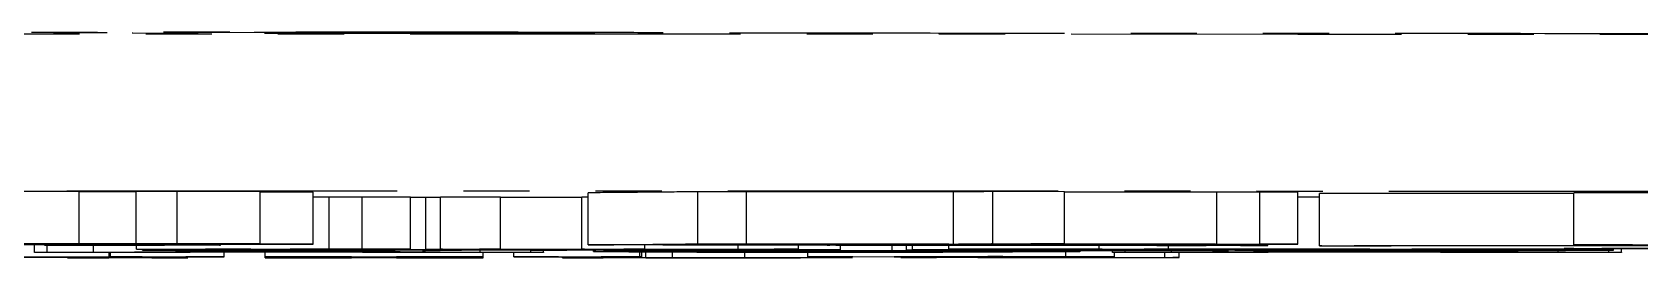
# Model space of a CAD drawing. Header units: millimetres. Extents: x 2379 to 4059, y 879 to 2067.
# Drawn here: x 3082.8 to 3113.69, y 944.52 to 948.85 of the extents above; entities that cross this region are included whole.
import ezdxf

# ---------------------------------------------------------------- set-up
doc = ezdxf.new("R2010")
doc.units = ezdxf.units.MM
doc.linetypes.add('PHANTOM', pattern=[12.7, 6.35, -1.27, 1.27, -1.27, 1.27, -1.27])

msp = doc.modelspace()

# ---------------------------------------------------------------- linework, layer by layer
at = {"color": 7, "linetype": 'PHANTOM', "lineweight": 25}
for p, q in [((3083.707, 945.793), (3082.15, 945.794)), ((3083.707, 944.793), (3083.707, 945.793)), ((3084.804, 945.789), (3083.707, 945.789)), ((3085.59, 945.792), (3084.804, 945.789)), ((3084.804, 944.789), (3084.804, 945.789)), ((3087.187, 945.789), (3085.59, 945.792)), ((3085.59, 944.792), (3085.59, 945.792)), ((3087.187, 944.789), (3087.187, 945.789)), ((3088.202, 945.782), (3087.187, 945.784)), ((3088.202, 944.782), (3088.202, 945.782)), ((3088.511, 945.684), (3088.202, 945.684)), ((3089.147, 945.686), (3088.511, 945.684)), ((3088.511, 944.684), (3088.511, 945.684)), ((3090.071, 945.684), (3089.147, 945.686)), ((3089.147, 944.686), (3089.147, 945.686)), ((3090.071, 944.684), (3090.071, 945.684)), ((3090.36, 945.677), (3090.071, 945.677)), ((3090.649, 945.681), (3090.36, 945.68)), ((3090.36, 945.68), (3090.36, 944.68)), ((3091.805, 945.685), (3090.649, 945.686)), ((3090.649, 944.686), (3090.649, 945.686)), ((3091.805, 944.685), (3091.805, 945.685)), ((3093.365, 945.68), (3091.805, 945.68)), ((3093.49, 945.688), (3093.365, 945.688)), ((3093.365, 944.688), (3093.365, 945.688)), ((3093.49, 944.769), (3093.49, 945.769)), ((3096.531, 945.787), (3095.591, 945.789)), ((3095.591, 945.789), (3095.591, 944.789)), ((3100.51, 945.785), (3096.531, 945.787)), ((3096.531, 944.787), (3096.531, 945.787)), ((3100.51, 944.785), (3100.51, 945.785)), ((3102.641, 945.79), (3101.262, 945.793)), ((3101.262, 944.793), (3101.262, 945.793)), ((3102.641, 944.79), (3102.641, 945.79)), ((3105.567, 945.782), (3102.641, 945.784)), ((3106.394, 945.784), (3105.567, 945.782)), ((3105.567, 944.782), (3105.567, 945.782)), ((3107.123, 945.781), (3106.394, 945.784)), ((3106.394, 944.784), (3106.394, 945.784)), ((3107.123, 944.781), (3107.123, 945.781)), ((3107.536, 945.685), (3107.123, 945.685)), ((3107.536, 944.754), (3107.536, 945.754)), ((3116.495, 945.763), (3112.426, 945.77)), ((3112.426, 944.77), (3112.426, 945.77)), ((3074.494, 944.778), (3086.268, 944.782)), ((3086.409, 944.782), (3080.894, 944.78)), ((3081.275, 944.775), (3084.542, 944.776)), ((3084.819, 944.775), (3081.347, 944.774)), ((3082.15, 944.794), (3083.707, 944.793)), ((3082.848, 944.627), (3082.848, 944.775)), ((3082.848, 944.626), (3082.848, 944.627)), ((3082.848, 944.627), (3083.091, 944.627)), ((3085.841, 944.626), (3082.848, 944.626)), ((3083.044, 944.766), (3083.044, 944.775)), ((3083.103, 944.765), (3083.044, 944.766)), ((3084.036, 944.784), (3083.088, 944.783)), ((3083.091, 944.627), (3083.091, 944.765)), ((3083.707, 944.793), (3083.304, 944.792)), ((3083.304, 944.792), (3083.579, 944.789)), ((3083.579, 944.789), (3083.579, 944.793)), ((3083.579, 944.789), (3084.804, 944.789)), ((3087.187, 944.789), (3083.648, 944.788)), ((3083.981, 944.629), (3083.981, 944.775)), ((3083.981, 944.629), (3087.133, 944.656)), ((3084.036, 944.784), (3084.036, 944.788)), ((3084.284, 944.54), (3084.284, 944.626)), ((3084.311, 944.541), (3084.311, 944.626)), ((3084.542, 944.776), (3084.542, 944.781)), ((3084.542, 944.776), (3085.037, 944.778)), ((3084.804, 944.789), (3085.59, 944.792)), ((3084.812, 944.684), (3084.812, 944.775)), ((3085.332, 944.683), (3084.812, 944.684)), ((3084.812, 944.684), (3088.511, 944.684)), ((3085.448, 944.768), (3084.819, 944.775)), ((3085.599, 944.637), (3084.87, 944.63)), ((3084.928, 944.666), (3084.928, 944.684)), ((3085.564, 944.664), (3084.928, 944.666)), ((3085.037, 944.778), (3085.037, 944.781)), ((3085.037, 944.778), (3086.281, 944.776)), ((3085.043, 944.676), (3085.043, 944.684)), ((3085.564, 944.675), (3085.043, 944.676)), ((3085.043, 944.676), (3087.008, 944.676)), ((3085.59, 944.792), (3087.187, 944.789)), ((3089.234, 944.637), (3085.599, 944.637)), ((3085.599, 944.627), (3085.599, 944.637)), ((3085.599, 944.627), (3085.841, 944.627)), ((3086.281, 944.776), (3085.749, 944.775)), ((3085.749, 944.775), (3086.378, 944.767)), ((3087.457, 944.653), (3085.76, 944.638)), ((3085.76, 944.638), (3089.153, 944.638)), ((3085.795, 944.778), (3086.409, 944.782)), ((3085.795, 944.778), (3085.795, 944.781)), ((3086.026, 944.778), (3085.795, 944.778)), ((3085.841, 944.627), (3085.841, 944.637)), ((3085.841, 944.627), (3085.841, 944.626)), ((3086.268, 944.782), (3086.268, 944.789)), ((3086.268, 944.782), (3086.751, 944.784)), ((3086.378, 944.767), (3086.378, 944.782)), ((3086.424, 944.766), (3086.424, 944.789)), ((3086.496, 944.54), (3086.496, 944.637)), ((3087.008, 944.684), (3086.719, 944.684)), ((3086.751, 944.784), (3086.751, 944.789)), ((3086.751, 944.784), (3088.202, 944.782)), ((3087.008, 944.676), (3086.951, 944.676)), ((3087.008, 944.676), (3087.008, 944.684)), ((3087.008, 944.667), (3087.008, 944.676)), ((3087.133, 944.656), (3088.344, 944.656)), ((3087.279, 944.54), (3087.279, 944.637)), ((3087.537, 944.653), (3087.457, 944.653)), ((3089.153, 944.638), (3087.537, 944.653)), ((3090.071, 944.684), (3087.76, 944.684)), ((3087.76, 944.684), (3087.76, 944.676)), ((3087.76, 944.676), (3088.395, 944.676)), ((3089.725, 944.676), (3087.76, 944.676)), ((3087.76, 944.676), (3087.76, 944.668)), ((3087.76, 944.668), (3089.725, 944.669)), ((3088.344, 944.656), (3088.344, 944.676)), ((3088.344, 944.656), (3091.415, 944.629)), ((3088.395, 944.676), (3088.395, 944.684)), ((3088.395, 944.676), (3088.915, 944.677)), ((3088.511, 944.684), (3089.147, 944.686)), ((3088.915, 944.677), (3088.915, 944.684)), ((3088.915, 944.677), (3089.725, 944.676)), ((3089.147, 944.686), (3090.071, 944.684)), ((3089.15, 944.627), (3089.15, 944.637)), ((3089.15, 944.626), (3089.15, 944.627)), ((3089.15, 944.627), (3089.473, 944.627)), ((3092.629, 944.626), (3089.15, 944.626)), ((3090.04, 944.629), (3089.234, 944.637)), ((3089.473, 944.627), (3089.473, 944.635)), ((3089.725, 944.677), (3089.725, 944.684)), ((3090.245, 944.676), (3089.725, 944.677)), ((3089.725, 944.677), (3096.717, 944.677)), ((3089.725, 944.676), (3089.725, 944.677)), ((3089.725, 944.669), (3089.725, 944.676)), ((3089.725, 944.669), (3089.782, 944.669)), ((3089.782, 944.677), (3089.782, 944.669)), ((3090.36, 944.67), (3090.302, 944.674)), ((3090.302, 944.674), (3091.054, 944.673)), ((3090.302, 944.66), (3090.302, 944.674)), ((3090.302, 944.66), (3090.36, 944.663)), ((3091.054, 944.661), (3090.302, 944.66)), ((3090.36, 944.68), (3090.707, 944.681)), ((3091.054, 944.679), (3090.36, 944.68)), ((3090.36, 944.663), (3090.36, 944.67)), ((3090.649, 944.686), (3091.805, 944.685)), ((3091.516, 944.68), (3091.054, 944.679)), ((3091.054, 944.673), (3091.054, 944.679)), ((3091.054, 944.673), (3092.73, 944.673)), ((3092.383, 944.672), (3091.054, 944.672)), ((3091.054, 944.672), (3091.054, 944.661)), ((3091.805, 944.685), (3091.4, 944.684)), ((3091.4, 944.684), (3091.4, 944.68)), ((3091.4, 944.68), (3093.423, 944.68)), ((3091.415, 944.629), (3091.415, 944.672)), ((3091.471, 944.54), (3091.471, 944.626)), ((3096.371, 944.68), (3091.516, 944.68)), ((3093.019, 944.676), (3091.632, 944.676)), ((3092.06, 944.54), (3092.06, 944.626)), ((3092.383, 944.662), (3092.383, 944.672)), ((3093.076, 944.663), (3092.383, 944.662)), ((3092.386, 944.627), (3092.386, 944.662)), ((3092.386, 944.627), (3092.629, 944.627)), ((3092.629, 944.627), (3092.629, 944.662)), ((3092.629, 944.627), (3092.629, 944.626)), ((3092.73, 944.673), (3093.019, 944.676)), ((3092.73, 944.673), (3092.73, 944.676)), ((3093.019, 944.673), (3096.602, 944.673)), ((3094.463, 944.672), (3093.076, 944.672)), ((3093.076, 944.672), (3093.076, 944.663)), ((3093.365, 944.688), (3094.579, 944.687)), ((3094.61, 944.77), (3093.49, 944.769)), ((3093.588, 944.641), (3093.588, 944.672)), ((3098.335, 944.676), (3094.117, 944.676)), ((3094.579, 944.687), (3094.174, 944.686)), ((3094.174, 944.686), (3094.174, 944.68)), ((3094.174, 944.68), (3096.371, 944.68)), ((3094.463, 944.663), (3094.463, 944.672)), ((3095.157, 944.664), (3094.463, 944.663)), ((3094.481, 944.541), (3094.481, 944.663)), ((3094.518, 944.54), (3094.518, 944.663)), ((3094.579, 944.687), (3094.579, 944.77)), ((3094.593, 944.523), (3094.593, 944.663)), ((3094.828, 944.772), (3094.61, 944.77)), ((3098.873, 944.77), (3094.828, 944.772)), ((3095.614, 944.779), (3094.921, 944.772)), ((3094.921, 944.772), (3098.966, 944.77)), ((3095.105, 944.523), (3095.105, 944.662)), ((3096.659, 944.672), (3095.157, 944.672)), ((3095.157, 944.672), (3095.157, 944.664)), ((3095.157, 944.662), (3095.157, 944.664)), ((3095.157, 944.662), (3095.157, 944.662)), ((3095.591, 944.789), (3096.531, 944.787)), ((3099.659, 944.777), (3095.614, 944.779)), ((3096.372, 944.786), (3095.706, 944.78)), ((3095.706, 944.78), (3099.752, 944.778)), ((3096.371, 944.686), (3096.371, 944.771)), ((3096.371, 944.68), (3096.371, 944.686)), ((3096.371, 944.686), (3097.526, 944.685)), ((3096.371, 944.679), (3096.371, 944.68)), ((3097.122, 944.679), (3096.371, 944.679)), ((3100.417, 944.784), (3096.372, 944.786)), ((3096.496, 944.523), (3096.496, 944.66)), ((3096.531, 944.787), (3100.51, 944.785)), ((3096.602, 944.673), (3096.602, 944.676)), ((3096.602, 944.673), (3097.006, 944.674)), ((3096.659, 944.663), (3096.659, 944.672)), ((3096.717, 944.677), (3096.717, 944.679)), ((3096.717, 944.677), (3097.411, 944.678)), ((3097.006, 944.674), (3097.006, 944.676)), ((3097.006, 944.674), (3097.815, 944.673)), ((3097.526, 944.685), (3097.064, 944.684)), ((3097.064, 944.684), (3097.066, 944.683)), ((3097.122, 944.679), (3097.122, 944.684)), ((3097.411, 944.678), (3097.411, 944.684)), ((3097.411, 944.678), (3098.335, 944.676)), ((3097.815, 944.673), (3097.411, 944.672)), ((3097.411, 944.672), (3097.411, 944.663)), ((3097.413, 944.663), (3097.413, 944.672)), ((3097.526, 944.685), (3097.526, 944.77)), ((3097.71, 944.542), (3097.71, 944.672)), ((3097.815, 944.673), (3097.815, 944.676)), ((3098.076, 944.77), (3098.076, 944.762)), ((3098.131, 944.763), (3098.873, 944.77)), ((3098.131, 944.763), (3098.131, 944.77)), ((3098.214, 944.656), (3098.214, 944.676)), ((3098.265, 944.627), (3098.265, 944.676)), ((3098.335, 944.676), (3098.335, 944.77)), ((3098.844, 944.638), (3098.844, 944.639)), ((3098.844, 944.639), (3102.937, 944.639)), ((3099.329, 944.638), (3098.844, 944.638)), ((3098.966, 944.77), (3099.659, 944.777)), ((3098.966, 944.777), (3098.966, 944.77)), ((3099.816, 944.769), (3099.12, 944.763)), ((3104.498, 944.757), (3099.238, 944.759)), ((3099.329, 944.656), (3099.329, 944.759)), ((3099.607, 944.665), (3099.607, 944.759)), ((3099.665, 944.665), (3099.607, 944.665)), ((3099.722, 944.674), (3099.722, 944.759)), ((3100.243, 944.673), (3099.722, 944.674)), ((3099.722, 944.674), (3103.363, 944.674)), ((3099.752, 944.778), (3100.417, 944.784)), ((3099.752, 944.784), (3099.752, 944.778)), ((3099.76, 944.761), (3099.76, 944.769)), ((3099.76, 944.761), (3104.414, 944.758)), ((3103.998, 944.767), (3099.816, 944.769)), ((3100.602, 944.777), (3099.909, 944.77)), ((3099.909, 944.77), (3104.09, 944.768)), ((3100.126, 944.655), (3100.126, 944.673)), ((3100.3, 944.63), (3100.3, 944.636)), ((3100.878, 944.661), (3100.358, 944.662)), ((3100.358, 944.662), (3105.79, 944.662)), ((3100.416, 944.685), (3100.416, 944.759)), ((3100.878, 944.684), (3100.416, 944.685)), ((3100.416, 944.685), (3103.363, 944.685)), ((3104.784, 944.774), (3100.602, 944.777)), ((3101.36, 944.784), (3100.694, 944.777)), ((3100.694, 944.777), (3104.876, 944.775)), ((3101.514, 944.684), (3100.878, 944.684)), ((3101.004, 944.656), (3101.642, 944.648)), ((3101.642, 944.648), (3101.157, 944.648)), ((3101.262, 944.793), (3102.641, 944.79)), ((3105.541, 944.782), (3101.36, 944.784)), ((3101.992, 944.789), (3101.452, 944.784)), ((3101.452, 944.784), (3105.567, 944.782)), ((3103.363, 944.684), (3101.514, 944.684)), ((3103.768, 944.673), (3101.63, 944.673)), ((3101.642, 944.673), (3101.642, 944.648)), ((3101.642, 944.636), (3101.642, 944.627)), ((3102.641, 944.79), (3101.992, 944.789)), ((3112.263, 944.661), (3102.265, 944.661)), ((3102.937, 944.638), (3102.532, 944.638)), ((3102.667, 944.544), (3102.667, 944.638)), ((3102.728, 944.667), (3105.79, 944.667)), ((3103.19, 944.666), (3102.728, 944.667)), ((3102.937, 944.639), (3102.937, 944.661)), ((3102.937, 944.639), (3102.937, 944.638)), ((3103.826, 944.666), (3103.19, 944.666)), ((3103.305, 944.688), (3103.305, 944.757)), ((3103.305, 944.688), (3104.635, 944.687)), ((3103.363, 944.674), (3103.363, 944.684)), ((3103.56, 944.627), (3103.56, 944.661)), ((3103.56, 944.626), (3103.56, 944.627)), ((3103.56, 944.627), (3103.803, 944.627)), ((3106.554, 944.626), (3103.56, 944.626)), ((3103.599, 944.541), (3103.599, 944.626)), ((3103.803, 944.627), (3103.803, 944.661)), ((3103.813, 944.765), (3103.998, 944.767)), ((3103.813, 944.765), (3103.813, 944.767)), ((3104.932, 944.766), (3103.813, 944.765)), ((3105.79, 944.666), (3103.826, 944.666)), ((3104.09, 944.775), (3104.09, 944.768)), ((3104.09, 944.768), (3104.784, 944.774)), ((3104.635, 944.687), (3104.172, 944.686)), ((3104.172, 944.686), (3104.172, 944.685)), ((3104.172, 944.685), (3108.507, 944.685)), ((3108.507, 944.684), (3104.172, 944.684)), ((3104.172, 944.684), (3104.172, 944.681)), ((3104.172, 944.681), (3108.507, 944.681)), ((3108.507, 944.68), (3104.172, 944.68)), ((3104.172, 944.68), (3104.172, 944.677)), ((3104.172, 944.677), (3108.507, 944.677)), ((3108.507, 944.677), (3104.172, 944.677)), ((3104.172, 944.677), (3104.172, 944.674)), ((3104.172, 944.674), (3108.507, 944.674)), ((3104.414, 944.758), (3104.414, 944.766)), ((3104.566, 944.53), (3104.566, 944.626)), ((3104.635, 944.687), (3104.635, 944.766)), ((3104.693, 944.629), (3104.693, 944.661)), ((3104.693, 944.629), (3107.845, 944.656)), ((3107.929, 944.673), (3104.808, 944.673)), ((3104.841, 944.53), (3104.841, 944.626)), ((3104.876, 944.775), (3105.541, 944.782)), ((3104.876, 944.782), (3104.876, 944.775)), ((3105.567, 944.782), (3106.394, 944.784)), ((3106.311, 944.637), (3105.583, 944.63)), ((3105.733, 944.672), (3105.733, 944.673)), ((3105.733, 944.672), (3107.062, 944.671)), ((3105.79, 944.662), (3105.79, 944.666)), ((3105.98, 944.765), (3106.317, 944.765)), ((3109.946, 944.637), (3106.311, 944.637)), ((3106.311, 944.627), (3106.311, 944.637)), ((3106.311, 944.627), (3106.554, 944.627)), ((3106.394, 944.784), (3107.123, 944.781)), ((3107.123, 944.781), (3106.407, 944.78)), ((3108.169, 944.653), (3106.473, 944.638)), ((3106.473, 944.638), (3109.865, 944.638)), ((3107.062, 944.671), (3106.542, 944.67)), ((3106.542, 944.67), (3106.542, 944.667)), ((3106.542, 944.667), (3108.102, 944.667)), ((3109.836, 944.666), (3106.542, 944.666)), ((3106.542, 944.666), (3106.542, 944.662)), ((3106.542, 944.662), (3110.183, 944.662)), ((3106.548, 944.758), (3106.548, 944.78)), ((3106.554, 944.627), (3106.554, 944.637)), ((3106.554, 944.627), (3106.554, 944.626)), ((3107.062, 944.671), (3107.062, 944.673)), ((3107.584, 944.753), (3107.536, 944.754)), ((3107.845, 944.656), (3107.845, 944.661)), ((3107.845, 944.656), (3109.056, 944.656)), ((3108.102, 944.667), (3108.102, 944.677)), ((3108.102, 944.667), (3108.796, 944.668)), ((3108.25, 944.653), (3108.169, 944.653)), ((3109.865, 944.638), (3108.25, 944.653)), ((3113.014, 944.673), (3108.275, 944.673)), ((3108.449, 944.689), (3109.778, 944.687)), ((3108.507, 944.681), (3108.507, 944.684)), ((3108.507, 944.677), (3108.507, 944.68)), ((3108.507, 944.674), (3108.507, 944.677)), ((3108.796, 944.668), (3109.836, 944.666)), ((3109.056, 944.656), (3109.056, 944.661)), ((3109.056, 944.656), (3112.127, 944.629)), ((3109.778, 944.687), (3109.316, 944.686)), ((3109.316, 944.686), (3109.316, 944.685)), ((3109.316, 944.685), (3110.645, 944.685)), ((3112.494, 944.684), (3109.316, 944.684)), ((3109.316, 944.684), (3109.316, 944.674)), ((3109.316, 944.674), (3110.703, 944.674)), ((3109.862, 944.627), (3109.862, 944.637)), ((3109.862, 944.626), (3109.862, 944.627)), ((3109.862, 944.627), (3110.186, 944.627)), ((3113.341, 944.626), (3109.862, 944.626)), ((3110.752, 944.629), (3109.946, 944.637)), ((3110.183, 944.662), (3110.183, 944.673)), ((3110.183, 944.662), (3111.049, 944.664)), ((3110.186, 944.627), (3110.186, 944.635)), ((3110.645, 944.685), (3111.396, 944.686)), ((3110.703, 944.674), (3110.703, 944.684)), ((3110.703, 944.674), (3111.685, 944.676)), ((3111.049, 944.664), (3112.263, 944.661)), ((3111.396, 944.686), (3112.494, 944.684)), ((3111.685, 944.676), (3111.685, 944.684)), ((3111.685, 944.676), (3113.014, 944.673)), ((3112.127, 944.629), (3112.127, 944.661)), ((3112.57, 944.768), (3112.426, 944.77)), ((3112.426, 944.77), (3116.495, 944.763)), ((3112.494, 944.684), (3112.494, 944.696)), ((3113.014, 944.673), (3113.014, 944.694)), ((3113.098, 944.627), (3113.098, 944.694)), ((3113.098, 944.627), (3113.341, 944.627)), ((3113.188, 944.668), (3113.188, 944.694)), ((3113.188, 944.668), (3113.188, 944.668)), ((3113.341, 944.627), (3113.341, 944.693)), ((3113.341, 944.627), (3113.341, 944.626)), ((3084.606, 944.531), (3081.537, 944.532)), ((3081.564, 944.532), (3084.633, 944.532)), ((3083.481, 944.522), (3083.481, 944.531)), ((3085.769, 944.521), (3083.481, 944.522)), ((3083.481, 944.522), (3083.51, 944.522)), ((3083.51, 944.522), (3083.51, 944.531)), ((3083.51, 944.522), (3083.77, 944.522)), ((3083.77, 944.522), (3083.77, 944.531)), ((3084.275, 944.523), (3084.606, 944.531)), ((3084.275, 944.523), (3084.275, 944.531)), ((3084.284, 944.54), (3084.311, 944.541)), ((3084.492, 944.54), (3084.284, 944.54)), ((3084.311, 944.541), (3086.496, 944.54)), ((3084.633, 944.532), (3084.924, 944.539)), ((3085.756, 944.539), (3085.107, 944.523)), ((3085.107, 944.523), (3085.111, 944.523)), ((3085.538, 944.522), (3085.538, 944.533)), ((3085.538, 944.522), (3085.798, 944.522)), ((3085.798, 944.522), (3085.769, 944.521)), ((3086.469, 944.54), (3086.261, 944.54)), ((3086.496, 944.54), (3086.469, 944.54)), ((3087.279, 944.54), (3091.471, 944.54)), ((3087.279, 944.539), (3087.279, 944.54)), ((3088.475, 944.539), (3087.279, 944.539)), ((3087.279, 944.522), (3087.279, 944.539)), ((3087.279, 944.521), (3087.279, 944.522)), ((3087.279, 944.522), (3088.475, 944.522)), ((3091.471, 944.521), (3087.279, 944.521)), ((3088.475, 944.522), (3088.475, 944.539)), ((3088.943, 944.523), (3088.943, 944.539)), ((3089.807, 944.539), (3089.807, 944.523)), ((3091.471, 944.539), (3090.275, 944.539)), ((3090.275, 944.522), (3090.275, 944.539)), ((3090.275, 944.522), (3091.471, 944.522)), ((3091.471, 944.54), (3091.471, 944.539)), ((3091.471, 944.522), (3091.471, 944.539)), ((3091.471, 944.522), (3091.471, 944.521)), ((3092.06, 944.54), (3094.481, 944.541)), ((3092.096, 944.54), (3092.06, 944.54)), ((3092.404, 944.54), (3092.096, 944.54)), ((3093.768, 944.523), (3092.917, 944.539)), ((3092.992, 944.522), (3092.992, 944.538)), ((3093.029, 944.521), (3092.992, 944.522)), ((3092.992, 944.522), (3093.352, 944.522)), ((3098.336, 944.523), (3093.029, 944.521)), ((3093.352, 944.522), (3093.352, 944.531)), ((3093.741, 944.539), (3094.593, 944.523)), ((3094.518, 944.54), (3094.157, 944.54)), ((3094.481, 944.541), (3094.518, 944.54)), ((3095.105, 944.523), (3096.496, 944.523)), ((3097.71, 944.542), (3102.667, 944.544)), ((3097.777, 944.541), (3097.71, 944.542)), ((3098.03, 944.541), (3097.777, 944.541)), ((3098.297, 944.527), (3098.567, 944.527)), ((3098.567, 944.527), (3098.336, 944.523)), ((3100.164, 944.525), (3098.575, 944.54)), ((3099.384, 944.541), (3100.074, 944.534)), ((3099.494, 944.524), (3099.494, 944.532)), ((3099.561, 944.523), (3099.494, 944.524)), ((3099.494, 944.524), (3099.796, 944.524)), ((3104.718, 944.526), (3099.561, 944.523)), ((3101.166, 944.543), (3099.75, 944.542)), ((3099.796, 944.524), (3099.796, 944.529)), ((3100.074, 944.534), (3100.074, 944.542)), ((3100.074, 944.534), (3101.54, 944.535)), ((3101.605, 944.534), (3100.139, 944.534)), ((3100.139, 944.534), (3100.973, 944.525)), ((3100.973, 944.525), (3100.973, 944.534)), ((3101.517, 944.525), (3101.517, 944.534)), ((3101.517, 944.525), (3102.83, 944.525)), ((3102.277, 944.537), (3102.212, 944.538)), ((3102.212, 944.538), (3102.514, 944.538)), ((3102.514, 944.538), (3103.169, 944.532)), ((3102.667, 944.544), (3103.599, 944.541)), ((3102.867, 944.532), (3102.823, 944.532)), ((3102.83, 944.525), (3102.83, 944.532)), ((3103.169, 944.532), (3102.867, 944.532)), ((3103.599, 944.541), (3103.37, 944.54)), ((3104.566, 944.53), (3104.841, 944.53)), ((3104.841, 944.53), (3104.718, 944.526))]:
    msp.add_line(p, q, dxfattribs=at)
at = {"color": 7, "linetype": 'PHANTOM', "lineweight": 25, "flags": 128}
for points in [[(3159.916, 948.662), (3159.872, 948.667), (3159.516, 948.678), (3158.805, 948.688), (3157.744, 948.699), (3156.338, 948.709), (3154.594, 948.719), (3152.519, 948.729), (3150.126, 948.739), (3147.424, 948.748), (3144.429, 948.757), (3141.155, 948.765), (3137.618, 948.772), (3133.836, 948.78), (3129.828, 948.786), (3125.613, 948.792), (3121.213, 948.797), (3116.65, 948.802), (3111.946, 948.806), (3107.125, 948.809), (3102.21, 948.812), (3097.227, 948.813), (3092.2, 948.814), (3087.154, 948.814), (3082.115, 948.814), (3077.106, 948.812), (3072.155, 948.81), (3067.284, 948.808), (3062.518, 948.804), (3057.882, 948.8), (3053.397, 948.795), (3049.087, 948.789), (3044.973, 948.783), (3041.076, 948.776), (3037.414, 948.769), (3034.006, 948.761), (3030.87, 948.752), (3028.02, 948.743), (3025.471, 948.734), (3023.235, 948.724), (3021.325, 948.714), (3019.748, 948.704), (3018.514, 948.694), (3017.628, 948.683), (3017.094, 948.672), (3016.916, 948.662), (3016.916, 948.662)], [(3093.616, 948.838), (3093.439, 948.835), (3092.919, 948.832), (3092.093, 948.83), (3091.016, 948.828), (3089.762, 948.827), (3088.416, 948.827), (3087.07, 948.827), (3085.816, 948.828), (3084.739, 948.83), (3083.913, 948.832), (3083.393, 948.835), (3083.216, 948.838), (3083.393, 948.841), (3083.913, 948.843), (3084.739, 948.846), (3085.816, 948.848), (3087.07, 948.849), (3088.416, 948.849), (3089.762, 948.849), (3091.016, 948.848), (3092.093, 948.846), (3092.919, 948.843), (3093.439, 948.841), (3093.616, 948.838)], [(3112.239, 944.699), (3112.425, 944.702), (3112.963, 944.704), (3113.802, 944.706), (3114.859, 944.707), (3116.031, 944.707), (3117.203, 944.707), (3118.26, 944.706), (3119.099, 944.704), (3119.638, 944.702), (3119.823, 944.699), (3119.638, 944.697), (3119.099, 944.694), (3118.26, 944.693), (3117.203, 944.691), (3116.031, 944.691), (3114.859, 944.691), (3113.802, 944.693), (3112.963, 944.694), (3112.425, 944.697), (3112.239, 944.699)], [(3113.06, 944.699), (3113.239, 944.701), (3113.755, 944.703), (3114.545, 944.705), (3115.515, 944.705), (3116.547, 944.705), (3117.517, 944.705), (3118.307, 944.703), (3118.823, 944.701), (3119.002, 944.699), (3118.823, 944.697), (3118.307, 944.695), (3117.517, 944.694), (3116.547, 944.693), (3115.515, 944.693), (3114.545, 944.694), (3113.755, 944.695), (3113.239, 944.697), (3113.06, 944.699)]]:
    msp.add_lwpolyline(points, dxfattribs=at)
at = {"color": 7, "linetype": 'PHANTOM', "lineweight": 25}
for points, knots in [([(3094.22, 948.843), (3093.956, 948.844), (3093.415, 948.846), (3091.997, 948.849), (3090.28, 948.851), (3088.416, 948.851), (3086.552, 948.851), (3084.835, 948.849), (3083.417, 948.846), (3082.876, 948.844), (3082.612, 948.843)], [0, 0, 0, 0, 0.122089, 0.25, 0.377911, 0.5, 0.622089, 0.75, 0.877911, 1, 1, 1, 1]), ([(3102.55, 948.828), (3101.647, 948.828), (3099.81, 948.829), (3097.396, 948.833), (3095.406, 948.837), (3094.611, 948.841), (3094.22, 948.843)], [0, 0, 0, 0, 0.245796, 0.5, 0.754204, 1, 1, 1, 1]), ([(3166.142, 948.692), (3165.615, 948.697), (3164.553, 948.708), (3162.014, 948.724), (3158.745, 948.739), (3154.682, 948.754), (3149.871, 948.768), (3144.378, 948.781), (3138.284, 948.793), (3131.681, 948.803), (3124.702, 948.812), (3117.46, 948.819), (3110.083, 948.824), (3105.046, 948.827), (3102.55, 948.828)], [0, 0, 0, 0, 0.0799588, 0.1613715, 0.2441424, 0.3288926, 0.4142166, 0.5, 0.5857784, 0.6711024, 0.7558576, 0.8386237, 0.9200388, 1, 1, 1, 1]), ([(3019.971, 945.664), (3020.018, 945.668), (3020.125, 945.676), (3020.995, 945.689), (3022.476, 945.702), (3024.651, 945.716), (3027.481, 945.729), (3030.995, 945.742), (3035.149, 945.754), (3039.893, 945.765), (3045.154, 945.775), (3050.846, 945.784), (3056.869, 945.792), (3063.092, 945.798), (3069.457, 945.803), (3075.81, 945.806), (3082.149, 945.808), (3088.416, 945.808), (3094.683, 945.808), (3101.022, 945.806), (3107.375, 945.803), (3113.74, 945.798), (3119.963, 945.792), (3125.986, 945.784), (3131.678, 945.775), (3136.939, 945.765), (3141.683, 945.754), (3145.837, 945.742), (3149.351, 945.729), (3152.181, 945.716), (3154.357, 945.702), (3155.838, 945.689), (3156.709, 945.676), (3156.816, 945.668), (3156.864, 945.664)], [0, 0, 0, 0, 0.023828, 0.053273, 0.084485, 0.115699, 0.147957, 0.180726, 0.213842, 0.247136, 0.28043, 0.313546, 0.346314, 0.378573, 0.409785, 0.440999, 0.470442, 0.499888, 0.529332, 0.558778, 0.58999, 0.621203, 0.653462, 0.68623, 0.719347, 0.752641, 0.785934, 0.819051, 0.851819, 0.884078, 0.915289, 0.946503, 0.975948, 1, 1, 1, 1]), ([(3095.591, 945.789), (3095.459, 945.787), (3095.084, 945.783), (3094.395, 945.777), (3093.792, 945.772), (3093.49, 945.769)], [0, 0, 0, 0, 0.212583, 0.606196, 1, 1, 1, 1]), ([(3101.262, 945.793), (3101.199, 945.792), (3101.074, 945.79), (3100.825, 945.788), (3100.631, 945.786), (3100.51, 945.785)], [0, 0, 0, 0, 0.272745, 0.545491, 1, 1, 1, 1]), ([(3112.426, 945.756), (3111.54, 945.755), (3109.946, 945.754), (3108.277, 945.754), (3107.536, 945.754)], [0, 0, 0, 0, 0.55606, 1, 1, 1, 1]), ([(3083.088, 944.783), (3083.048, 944.783), (3082.982, 944.785), (3082.868, 944.786), (3082.797, 944.787), (3082.762, 944.788)], [0, 0, 0, 0, 0.437841, 0.718884, 1, 1, 1, 1]), ([(3083.044, 944.766), (3083.377, 944.766), (3083.95, 944.766), (3084.606, 944.766), (3085.009, 944.766), (3085.217, 944.766), (3085.358, 944.767), (3085.436, 944.767), (3085.468, 944.767), (3085.455, 944.767), (3085.448, 944.768)], [0, 0, 0, 0, 0.358025, 0.615683, 0.704922, 0.795041, 0.841826, 0.888488, 0.9407, 1, 1, 1, 1]), ([(3083.091, 944.627), (3083.214, 944.627), (3083.424, 944.627), (3083.68, 944.627), (3083.865, 944.628), (3083.94, 944.628), (3083.972, 944.629), (3083.981, 944.629)], [0, 0, 0, 0, 0.268165, 0.456817, 0.645375, 0.906381, 1, 1, 1, 1]), ([(3085.315, 944.763), (3085.283, 944.763), (3085.219, 944.764), (3084.862, 944.764), (3084.155, 944.765), (3083.5, 944.765), (3083.103, 944.765)], [0, 0, 0, 0, 0.1072401, 0.2147204, 0.5251042, 1, 1, 1, 1]), ([(3083.648, 944.788), (3083.677, 944.788), (3083.736, 944.787), (3083.858, 944.786), (3083.967, 944.785), (3084.036, 944.784)], [0, 0, 0, 0, 0.267397, 0.53481, 1, 1, 1, 1]), ([(3084.87, 944.63), (3084.86, 944.63), (3084.839, 944.63), (3084.806, 944.63), (3084.796, 944.629), (3084.79, 944.629)], [0, 0, 0, 0, 0.2502199, 0.5005081, 1, 1, 1, 1]), ([(3084.79, 944.629), (3084.798, 944.629), (3084.813, 944.628), (3084.891, 944.628), (3084.988, 944.627), (3085.142, 944.627), (3085.352, 944.627), (3085.513, 944.627), (3085.599, 944.627)], [0, 0, 0, 0, 0.284135, 0.450473, 0.560568, 0.671794, 0.825494, 1, 1, 1, 1]), ([(3084.928, 944.666), (3085.276, 944.666), (3085.799, 944.667), (3086.491, 944.667), (3086.836, 944.667), (3087.008, 944.667)], [0, 0, 0, 0, 0.499885, 0.7499286, 1, 1, 1, 1]), ([(3086.378, 944.767), (3086.405, 944.767), (3086.457, 944.766), (3086.316, 944.765), (3085.956, 944.764), (3085.567, 944.764), (3085.315, 944.763)], [0, 0, 0, 0, 0.211302, 0.416468, 0.621501, 1, 1, 1, 1]), ([(3086.719, 944.684), (3086.553, 944.684), (3086.236, 944.684), (3085.772, 944.683), (3085.479, 944.683), (3085.332, 944.683)], [0, 0, 0, 0, 0.35686, 0.67714, 1, 1, 1, 1]), ([(3086.951, 944.676), (3086.784, 944.676), (3086.467, 944.676), (3086.003, 944.675), (3085.71, 944.675), (3085.564, 944.675)], [0, 0, 0, 0, 0.35686, 0.67714, 1, 1, 1, 1]), ([(3089.782, 944.669), (3089.186, 944.668), (3088.166, 944.667), (3086.701, 944.666), (3085.944, 944.665), (3085.564, 944.664)], [0, 0, 0, 0, 0.41234, 0.704495, 1, 1, 1, 1]), ([(3088.202, 944.782), (3087.984, 944.782), (3087.509, 944.781), (3086.777, 944.78), (3086.319, 944.779), (3086.026, 944.778)], [0, 0, 0, 0, 0.234297, 0.511813, 1, 1, 1, 1]), ([(3089.473, 944.627), (3089.56, 944.627), (3089.701, 944.627), (3089.869, 944.627), (3089.977, 944.627), (3090.05, 944.627), (3090.101, 944.628), (3090.113, 944.628), (3090.12, 944.628)], [0, 0, 0, 0, 0.25713, 0.418126, 0.515419, 0.613557, 0.771961, 1, 1, 1, 1]), ([(3090.12, 944.628), (3090.119, 944.628), (3090.117, 944.629), (3090.101, 944.629), (3090.064, 944.629), (3090.04, 944.629)], [0, 0, 0, 0, 0.25103, 0.502225, 1, 1, 1, 1]), ([(3091.632, 944.676), (3091.465, 944.676), (3091.149, 944.676), (3090.684, 944.676), (3090.391, 944.676), (3090.245, 944.676)], [0, 0, 0, 0, 0.35686, 0.67714, 1, 1, 1, 1]), ([(3090.705, 944.681), (3090.704, 944.682), (3090.702, 944.683), (3090.686, 944.684), (3090.661, 944.686), (3090.649, 944.686)], [0, 0, 0, 0, 0.333361, 0.666606, 1, 1, 1, 1]), ([(3091.415, 944.629), (3091.457, 944.629), (3091.541, 944.628), (3091.727, 944.628), (3091.987, 944.627), (3092.214, 944.627), (3092.348, 944.627), (3092.386, 944.627)], [0, 0, 0, 0, 0.25387, 0.509596, 0.715202, 0.920342, 1, 1, 1, 1]), ([(3094.117, 944.676), (3093.994, 944.676), (3093.748, 944.675), (3093.374, 944.674), (3093.158, 944.673), (3093.019, 944.673)], [0, 0, 0, 0, 0.2597624, 0.5194021, 1, 1, 1, 1]), ([(3093.422, 944.682), (3093.421, 944.682), (3093.42, 944.683), (3093.412, 944.685), (3093.383, 944.687), (3093.365, 944.688)], [0, 0, 0, 0, 0.167053, 0.501629, 1, 1, 1, 1]), ([(3093.49, 944.769), (3093.655, 944.77), (3094.125, 944.774), (3094.847, 944.781), (3095.343, 944.786), (3095.591, 944.789)], [0, 0, 0, 0, 0.212581, 0.606192, 1, 1, 1, 1]), ([(3093.588, 944.641), (3093.616, 944.642), (3093.689, 944.646), (3094.443, 944.65), (3095.594, 944.654), (3096.672, 944.656), (3097.594, 944.656), (3098.111, 944.656), (3098.214, 944.656)], [0, 0, 0, 0, 0.211208, 0.543916, 0.70607, 0.836311, 0.967456, 1, 1, 1, 1]), ([(3098.259, 944.626), (3097.672, 944.626), (3096.68, 944.626), (3095.506, 944.628), (3094.471, 944.631), (3093.736, 944.635), (3093.633, 944.639), (3093.588, 944.641)], [0, 0, 0, 0, 0.187422, 0.316972, 0.445984, 0.752119, 1, 1, 1, 1]), ([(3098.163, 944.655), (3097.925, 944.655), (3097.452, 944.655), (3096.702, 944.654), (3095.896, 944.652), (3095.259, 944.648), (3094.972, 944.644), (3094.944, 944.642), (3094.93, 944.641)], [0, 0, 0, 0, 0.087728, 0.173959, 0.328461, 0.554861, 0.777023, 1, 1, 1, 1]), ([(3094.93, 944.641), (3094.959, 944.639), (3095.018, 944.636), (3095.473, 944.633), (3096.008, 944.63), (3096.705, 944.628), (3097.463, 944.627), (3098.01, 944.627), (3098.265, 944.627)], [0, 0, 0, 0, 0.254742, 0.50973, 0.682774, 0.792634, 0.903219, 1, 1, 1, 1]), ([(3095.157, 944.662), (3095.323, 944.662), (3095.653, 944.662), (3096.039, 944.662), (3096.312, 944.662), (3096.453, 944.662), (3096.556, 944.662), (3096.617, 944.663), (3096.653, 944.663), (3096.657, 944.663), (3096.659, 944.663)], [0, 0, 0, 0, 0.291265, 0.577908, 0.673859, 0.770575, 0.821169, 0.872133, 0.929983, 1, 1, 1, 1]), ([(3096.428, 944.66), (3096.394, 944.66), (3096.328, 944.661), (3096.03, 944.661), (3095.633, 944.662), (3095.311, 944.662), (3095.157, 944.662)], [0, 0, 0, 0, 0.215567, 0.407136, 0.716043, 1, 1, 1, 1]), ([(3097.411, 944.663), (3097.408, 944.663), (3097.403, 944.662), (3097.222, 944.661), (3096.904, 944.66), (3096.606, 944.66), (3096.428, 944.66)], [0, 0, 0, 0, 0.273904, 0.481798, 0.689877, 1, 1, 1, 1]), ([(3097.074, 944.682), (3097.078, 944.681), (3097.086, 944.68), (3097.11, 944.68), (3097.122, 944.679)], [0, 0, 0, 0, 0.499804, 1, 1, 1, 1]), ([(3099.238, 944.759), (3099.043, 944.759), (3098.719, 944.759), (3098.34, 944.76), (3098.131, 944.761), (3098.05, 944.762), (3098.1, 944.762), (3098.131, 944.763)], [0, 0, 0, 0, 0.2631806, 0.4361155, 0.6100885, 0.7625762, 1, 1, 1, 1]), ([(3101.157, 944.648), (3100.949, 944.649), (3100.646, 944.651), (3099.872, 944.654), (3099.08, 944.655), (3098.464, 944.655), (3098.163, 944.655)], [0, 0, 0, 0, 0.421189, 0.615596, 0.812628, 1, 1, 1, 1]), ([(3098.214, 944.656), (3098.352, 944.656), (3098.613, 944.656), (3098.985, 944.656), (3099.214, 944.656), (3099.329, 944.656)], [0, 0, 0, 0, 0.356459, 0.676253, 1, 1, 1, 1]), ([(3100.435, 944.627), (3100.155, 944.627), (3099.582, 944.626), (3098.787, 944.626), (3098.346, 944.626), (3098.259, 944.626)], [0, 0, 0, 0, 0.432658, 0.887677, 1, 1, 1, 1]), ([(3098.265, 944.627), (3098.605, 944.627), (3099.117, 944.627), (3099.735, 944.628), (3100.094, 944.629), (3100.248, 944.629), (3100.286, 944.63), (3100.3, 944.63)], [0, 0, 0, 0, 0.362877, 0.547963, 0.734409, 0.906428, 1, 1, 1, 1]), ([(3099.12, 944.763), (3099.093, 944.762), (3099.064, 944.762), (3099.106, 944.762), (3099.109, 944.762)], [0, 0, 0, 0, 0.9326989, 1, 1, 1, 1]), ([(3099.162, 944.762), (3099.2, 944.761), (3099.289, 944.761), (3099.508, 944.761), (3099.678, 944.761), (3099.76, 944.761)], [0, 0, 0, 0, 0.2728768, 0.6483328, 1, 1, 1, 1]), ([(3099.329, 944.656), (3099.394, 944.655), (3099.525, 944.655), (3099.784, 944.655), (3099.99, 944.655), (3100.126, 944.655)], [0, 0, 0, 0, 0.251708, 0.503436, 1, 1, 1, 1]), ([(3100.3, 944.636), (3100.293, 944.636), (3100.283, 944.637), (3100.147, 944.637), (3099.947, 944.638), (3099.661, 944.638), (3099.445, 944.638), (3099.329, 944.638)], [0, 0, 0, 0, 0.257856, 0.422334, 0.5883, 0.779578, 1, 1, 1, 1]), ([(3099.607, 944.665), (3100.203, 944.666), (3101.234, 944.667), (3102.698, 944.67), (3103.373, 944.672), (3103.768, 944.673)], [0, 0, 0, 0, 0.36202, 0.626364, 1, 1, 1, 1]), ([(3104.808, 944.673), (3104.407, 944.672), (3103.398, 944.669), (3101.512, 944.666), (3100.111, 944.665), (3099.665, 944.665)], [0, 0, 0, 0, 0.3105248, 0.7800713, 1, 1, 1, 1]), ([(3100.126, 944.655), (3100.256, 944.655), (3100.511, 944.655), (3100.816, 944.656), (3100.944, 944.656), (3101.004, 944.656)], [0, 0, 0, 0, 0.356531, 0.696322, 1, 1, 1, 1]), ([(3101.63, 944.673), (3101.463, 944.673), (3101.146, 944.673), (3100.682, 944.673), (3100.389, 944.673), (3100.243, 944.673)], [0, 0, 0, 0, 0.35686, 0.67714, 1, 1, 1, 1]), ([(3101.079, 944.628), (3101.008, 944.628), (3100.844, 944.628), (3100.612, 944.628), (3100.488, 944.627), (3100.435, 944.627)], [0, 0, 0, 0, 0.301306, 0.696717, 1, 1, 1, 1]), ([(3100.51, 944.785), (3100.584, 944.786), (3100.732, 944.787), (3100.985, 944.79), (3101.156, 944.791), (3101.262, 944.793)], [0, 0, 0, 0, 0.272744, 0.545492, 1, 1, 1, 1]), ([(3102.265, 944.661), (3102.098, 944.661), (3101.782, 944.661), (3101.317, 944.661), (3101.025, 944.661), (3100.878, 944.661)], [0, 0, 0, 0, 0.35686, 0.67714, 1, 1, 1, 1]), ([(3101.642, 944.627), (3101.598, 944.628), (3101.511, 944.628), (3101.348, 944.628), (3101.199, 944.628), (3101.099, 944.628), (3101.079, 944.628)], [0, 0, 0, 0, 0.252541, 0.505388, 0.89895, 1, 1, 1, 1]), ([(3102.532, 944.638), (3102.399, 944.638), (3102.175, 944.638), (3101.908, 944.638), (3101.738, 944.637), (3101.652, 944.637), (3101.645, 944.636), (3101.642, 944.636)], [0, 0, 0, 0, 0.277602, 0.465557, 0.653489, 0.849158, 1, 1, 1, 1]), ([(3103.363, 944.685), (3103.362, 944.685), (3103.359, 944.686), (3103.344, 944.687), (3103.32, 944.688), (3103.305, 944.688)], [0, 0, 0, 0, 0.279578, 0.559168, 1, 1, 1, 1]), ([(3103.803, 944.627), (3103.926, 944.627), (3104.136, 944.627), (3104.392, 944.627), (3104.577, 944.628), (3104.652, 944.628), (3104.684, 944.629), (3104.693, 944.629)], [0, 0, 0, 0, 0.268165, 0.456817, 0.645375, 0.906381, 1, 1, 1, 1]), ([(3104.414, 944.758), (3104.504, 944.758), (3104.668, 944.758), (3104.896, 944.759), (3105.075, 944.759), (3105.335, 944.76), (3105.55, 944.762), (3105.813, 944.764), (3105.98, 944.765)], [0, 0, 0, 0, 0.07162, 0.1296989, 0.1878581, 0.251244, 0.5231342, 1, 1, 1, 1]), ([(3106.548, 944.758), (3106.384, 944.757), (3106.106, 944.757), (3105.519, 944.756), (3104.989, 944.756), (3104.64, 944.756), (3104.498, 944.757)], [0, 0, 0, 0, 0.312528, 0.530177, 0.809183, 1, 1, 1, 1]), ([(3106.407, 944.78), (3106.258, 944.779), (3105.962, 944.776), (3105.452, 944.771), (3105.126, 944.768), (3104.932, 944.766)], [0, 0, 0, 0, 0.289148, 0.578294, 1, 1, 1, 1]), ([(3105.583, 944.63), (3105.572, 944.63), (3105.551, 944.63), (3105.518, 944.63), (3105.508, 944.629), (3105.502, 944.629)], [0, 0, 0, 0, 0.25022, 0.500508, 1, 1, 1, 1]), ([(3105.502, 944.629), (3105.511, 944.629), (3105.525, 944.628), (3105.603, 944.628), (3105.7, 944.627), (3105.854, 944.627), (3106.065, 944.627), (3106.225, 944.627), (3106.311, 944.627)], [0, 0, 0, 0, 0.284135, 0.450473, 0.560568, 0.671794, 0.825494, 1, 1, 1, 1]), ([(3105.79, 944.667), (3105.789, 944.668), (3105.785, 944.669), (3105.769, 944.671), (3105.745, 944.672), (3105.733, 944.672)], [0, 0, 0, 0, 0.3931299, 0.6965162, 1, 1, 1, 1]), ([(3106.317, 944.765), (3106.247, 944.764), (3106.114, 944.763), (3105.977, 944.761), (3106.083, 944.759), (3106.34, 944.758), (3106.518, 944.758), (3106.548, 944.758)], [0, 0, 0, 0, 0.288401, 0.554678, 0.756949, 0.959056, 1, 1, 1, 1]), ([(3107.536, 944.754), (3108.205, 944.754), (3109.457, 944.754), (3111.273, 944.755), (3113.316, 944.756), (3114.973, 944.759), (3115.923, 944.762), (3116.251, 944.763)], [0, 0, 0, 0, 0.198997, 0.37265, 0.545625, 0.843257, 1, 1, 1, 1]), ([(3117.098, 944.761), (3116.675, 944.76), (3115.609, 944.757), (3113.386, 944.754), (3110.445, 944.753), (3108.536, 944.753), (3107.584, 944.753)], [0, 0, 0, 0, 0.185716, 0.467958, 0.734859, 1, 1, 1, 1]), ([(3112.147, 944.666), (3111.537, 944.667), (3110.311, 944.668), (3108.805, 944.67), (3108.186, 944.672), (3107.929, 944.673)], [0, 0, 0, 0, 0.367157, 0.736287, 1, 1, 1, 1]), ([(3108.275, 944.673), (3108.764, 944.672), (3109.877, 944.67), (3111.715, 944.668), (3112.878, 944.668), (3113.188, 944.668)], [0, 0, 0, 0, 0.364385, 0.830851, 1, 1, 1, 1]), ([(3108.507, 944.685), (3108.506, 944.685), (3108.504, 944.686), (3108.49, 944.687), (3108.465, 944.688), (3108.449, 944.689)], [0, 0, 0, 0, 0.270825, 0.541657, 1, 1, 1, 1]), ([(3110.186, 944.627), (3110.272, 944.627), (3110.413, 944.627), (3110.581, 944.627), (3110.689, 944.627), (3110.762, 944.627), (3110.813, 944.628), (3110.825, 944.628), (3110.833, 944.628)], [0, 0, 0, 0, 0.2571295, 0.4181259, 0.5154186, 0.6135569, 0.7719613, 1, 1, 1, 1]), ([(3110.833, 944.628), (3110.832, 944.628), (3110.829, 944.629), (3110.814, 944.629), (3110.777, 944.629), (3110.752, 944.629)], [0, 0, 0, 0, 0.25103, 0.502225, 1, 1, 1, 1]), ([(3112.127, 944.629), (3112.169, 944.629), (3112.253, 944.628), (3112.439, 944.628), (3112.7, 944.627), (3112.926, 944.627), (3113.061, 944.627), (3113.098, 944.627)], [0, 0, 0, 0, 0.2538701, 0.5095964, 0.7152017, 0.9203422, 1, 1, 1, 1]), ([(3113.188, 944.668), (3113.063, 944.667), (3112.811, 944.667), (3112.496, 944.667), (3112.271, 944.667), (3112.178, 944.666), (3112.153, 944.666), (3112.147, 944.666)], [0, 0, 0, 0, 0.282135, 0.566109, 0.757606, 0.950164, 1, 1, 1, 1]), ([(3114.047, 944.766), (3113.91, 944.766), (3113.636, 944.767), (3113.147, 944.767), (3112.781, 944.767), (3112.57, 944.768)], [0, 0, 0, 0, 0.296385, 0.592978, 1, 1, 1, 1]), ([(3083.77, 944.522), (3083.862, 944.522), (3083.992, 944.522), (3084.141, 944.522), (3084.217, 944.523), (3084.26, 944.523), (3084.27, 944.523), (3084.275, 944.523)], [0, 0, 0, 0, 0.3758207, 0.5238074, 0.6720575, 0.8532035, 1, 1, 1, 1]), ([(3084.92, 944.539), (3084.921, 944.539), (3084.922, 944.539), (3084.884, 944.54), (3084.821, 944.54), (3084.706, 944.54), (3084.592, 944.54), (3084.509, 944.54), (3084.492, 944.54)], [0, 0, 0, 0, 0.132198, 0.30903, 0.458399, 0.607839, 0.921168, 1, 1, 1, 1]), ([(3085.118, 944.523), (3085.131, 944.522), (3085.157, 944.522), (3085.241, 944.522), (3085.368, 944.522), (3085.474, 944.522), (3085.538, 944.522)], [0, 0, 0, 0, 0.204883, 0.408937, 0.643499, 1, 1, 1, 1]), ([(3086.261, 944.54), (3086.191, 944.54), (3086.075, 944.54), (3085.932, 944.539), (3085.84, 944.539), (3085.777, 944.539), (3085.764, 944.539), (3085.756, 944.539)], [0, 0, 0, 0, 0.290077, 0.48445, 0.638173, 0.79153, 1, 1, 1, 1]), ([(3088.943, 944.539), (3088.941, 944.539), (3088.936, 944.539), (3088.877, 944.539), (3088.798, 944.539), (3088.662, 944.539), (3088.552, 944.539), (3088.475, 944.539)], [0, 0, 0, 0, 0.250411, 0.398556, 0.54744, 0.686236, 1, 1, 1, 1]), ([(3088.475, 944.522), (3088.565, 944.522), (3088.69, 944.522), (3088.831, 944.522), (3088.904, 944.522), (3088.94, 944.522), (3088.942, 944.523), (3088.943, 944.523)], [0, 0, 0, 0, 0.3640306, 0.510061, 0.6558643, 0.8438409, 1, 1, 1, 1]), ([(3090.275, 944.539), (3090.204, 944.539), (3090.088, 944.539), (3089.95, 944.539), (3089.865, 944.539), (3089.814, 944.539), (3089.809, 944.539), (3089.807, 944.539)], [0, 0, 0, 0, 0.294404, 0.487725, 0.643608, 0.799347, 1, 1, 1, 1]), ([(3089.807, 944.523), (3089.81, 944.523), (3089.815, 944.522), (3089.873, 944.522), (3089.968, 944.522), (3090.106, 944.522), (3090.215, 944.522), (3090.275, 944.522)], [0, 0, 0, 0, 0.210223, 0.375759, 0.542534, 0.746796, 1, 1, 1, 1]), ([(3092.917, 944.539), (3092.904, 944.539), (3092.884, 944.539), (3092.803, 944.54), (3092.708, 944.54), (3092.569, 944.54), (3092.466, 944.54), (3092.404, 944.54)], [0, 0, 0, 0, 0.2826647, 0.4248628, 0.5676053, 0.7445144, 1, 1, 1, 1]), ([(3093.352, 944.522), (3093.441, 944.522), (3093.565, 944.522), (3093.699, 944.522), (3093.756, 944.523), (3093.779, 944.523), (3093.772, 944.523), (3093.768, 944.523)], [0, 0, 0, 0, 0.36734, 0.515297, 0.663697, 0.845087, 1, 1, 1, 1]), ([(3094.157, 944.54), (3094.084, 944.54), (3093.971, 944.54), (3093.842, 944.54), (3093.767, 944.54), (3093.733, 944.539), (3093.738, 944.539), (3093.741, 944.539)], [0, 0, 0, 0, 0.311431, 0.483158, 0.654996, 0.813001, 1, 1, 1, 1]), ([(3094.593, 944.523), (3094.603, 944.523), (3094.619, 944.523), (3094.696, 944.523), (3094.806, 944.523), (3094.948, 944.523), (3095.054, 944.523), (3095.105, 944.523)], [0, 0, 0, 0, 0.226887, 0.389122, 0.551824, 0.783972, 1, 1, 1, 1]), ([(3096.496, 944.523), (3096.743, 944.523), (3097.219, 944.523), (3097.768, 944.524), (3098.137, 944.526), (3098.238, 944.527), (3098.297, 944.527)], [0, 0, 0, 0, 0.254501, 0.491089, 0.704746, 1, 1, 1, 1]), ([(3098.575, 944.54), (3098.559, 944.541), (3098.534, 944.541), (3098.453, 944.541), (3098.355, 944.541), (3098.208, 944.541), (3098.099, 944.541), (3098.03, 944.541)], [0, 0, 0, 0, 0.243865, 0.391737, 0.541046, 0.710969, 1, 1, 1, 1]), ([(3099.75, 944.542), (3099.672, 944.542), (3099.554, 944.542), (3099.433, 944.542), (3099.377, 944.541), (3099.365, 944.541), (3099.378, 944.541), (3099.384, 944.541)], [0, 0, 0, 0, 0.339866, 0.516986, 0.694619, 0.862206, 1, 1, 1, 1]), ([(3099.796, 944.524), (3099.886, 944.524), (3100.012, 944.524), (3100.133, 944.524), (3100.181, 944.525), (3100.185, 944.525), (3100.169, 944.525), (3100.164, 944.525)], [0, 0, 0, 0, 0.37884, 0.527566, 0.676229, 0.889817, 1, 1, 1, 1]), ([(3100.973, 944.525), (3100.993, 944.525), (3101.023, 944.525), (3101.123, 944.525), (3101.242, 944.525), (3101.378, 944.525), (3101.474, 944.525), (3101.517, 944.525)], [0, 0, 0, 0, 0.271137, 0.427796, 0.584166, 0.818016, 1, 1, 1, 1]), ([(3103.37, 944.54), (3103.18, 944.541), (3102.8, 944.542), (3102.161, 944.542), (3101.574, 944.543), (3101.276, 944.543), (3101.166, 944.543)], [0, 0, 0, 0, 0.324948, 0.652823, 0.870839, 1, 1, 1, 1]), ([(3101.54, 944.535), (3101.67, 944.535), (3101.882, 944.535), (3102.137, 944.535), (3102.218, 944.536), (3102.258, 944.536)], [0, 0, 0, 0, 0.445329, 0.721777, 1, 1, 1, 1]), ([(3102.823, 944.532), (3102.769, 944.533), (3102.69, 944.533), (3102.447, 944.534), (3102.207, 944.534), (3101.912, 944.534), (3101.717, 944.534), (3101.605, 944.534)], [0, 0, 0, 0, 0.333895, 0.499037, 0.66578, 0.808284, 1, 1, 1, 1]), ([(3102.311, 944.536), (3102.312, 944.536), (3102.347, 944.537), (3102.313, 944.537), (3102.282, 944.537), (3102.277, 944.537)], [0, 0, 0, 0, 0.02619, 0.843378, 1, 1, 1, 1]), ([(3102.83, 944.525), (3103.121, 944.526), (3103.621, 944.526), (3104.137, 944.527), (3104.448, 944.528), (3104.523, 944.53), (3104.566, 944.53)], [0, 0, 0, 0, 0.295552, 0.509146, 0.721996, 1, 1, 1, 1])]:
    msp.add_open_spline(points, degree=3, knots=knots, dxfattribs=at)

doc.saveas('drawing.dxf')
